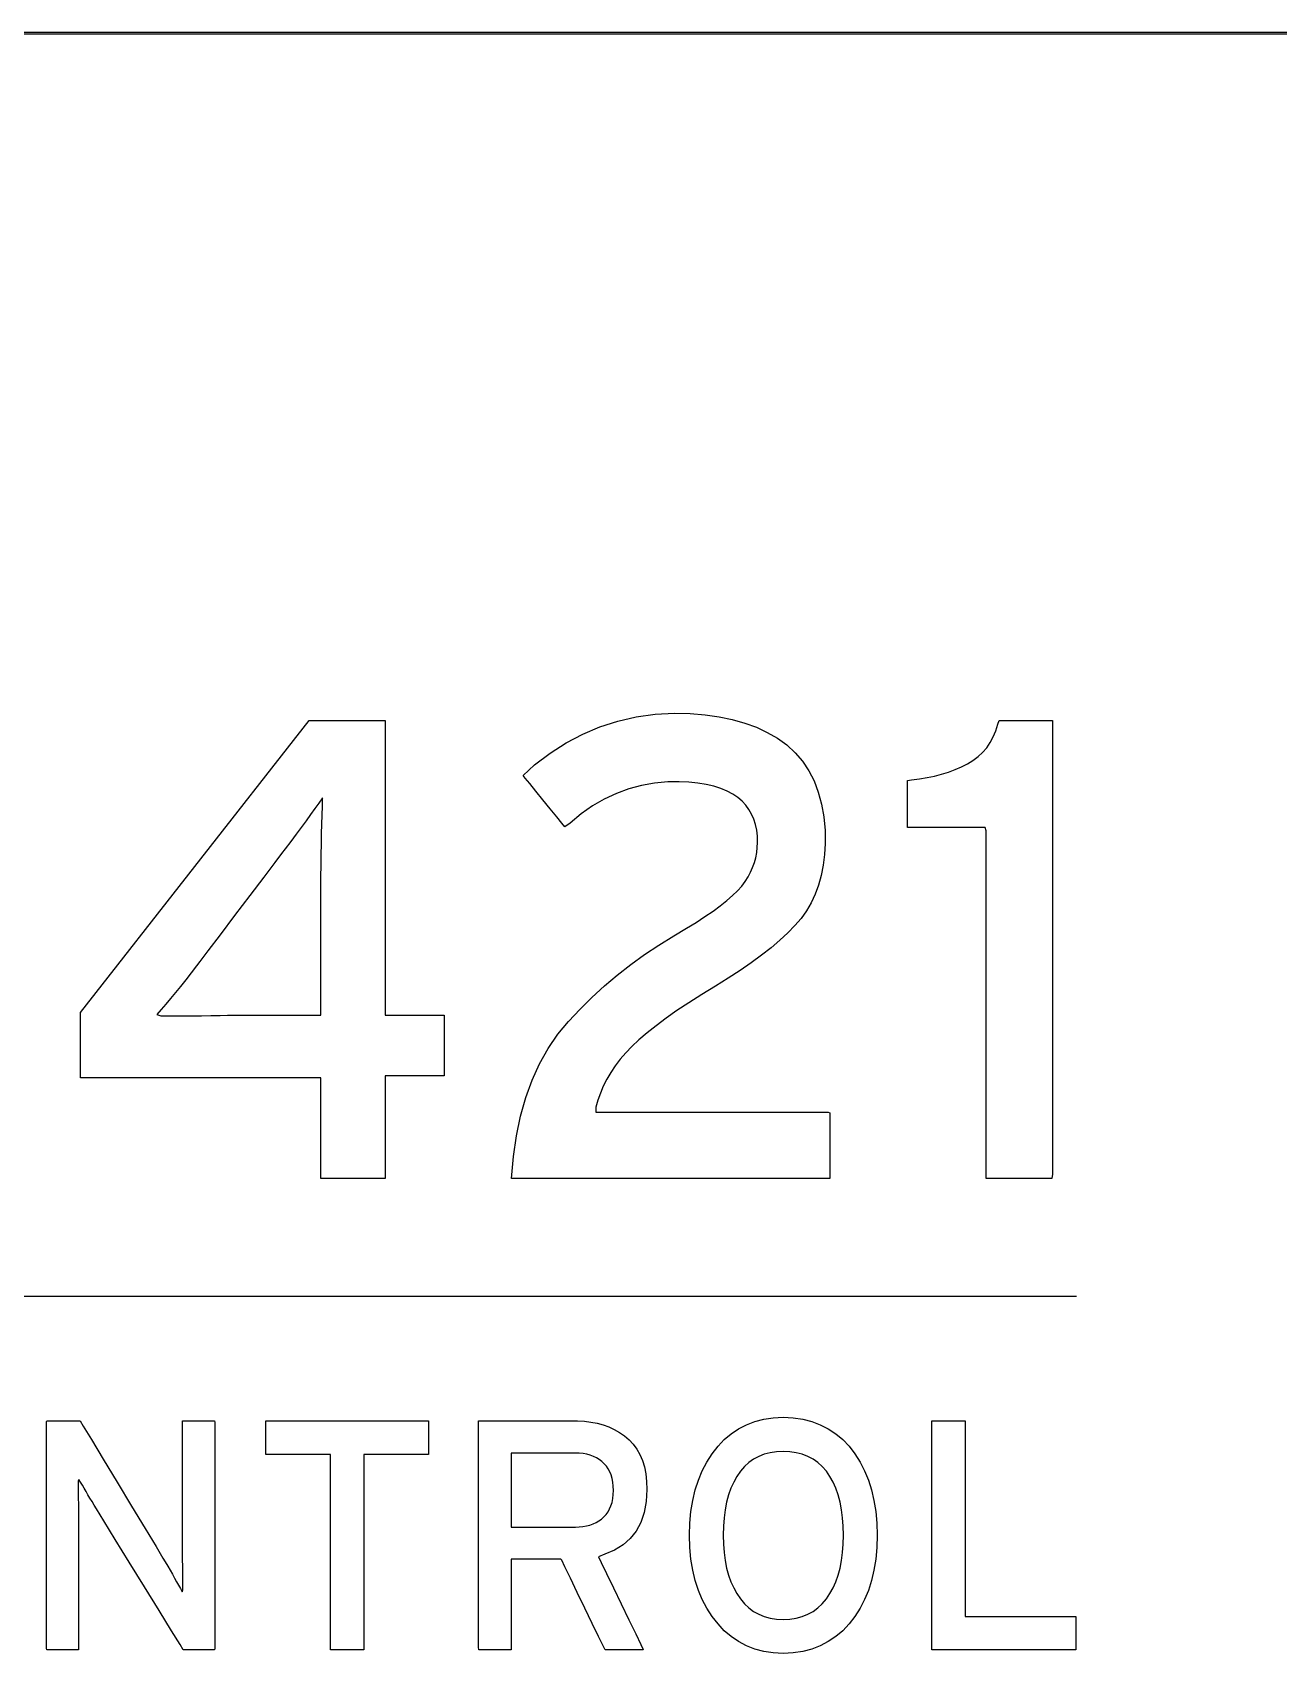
# Model space of a CAD drawing. Extents: x 1 to 47.7, y 0.2 to 35.
# Drawn here: x 10.926 to 11.508, y 13.718 to 14.475 of the extents above; entities that cross this region are included whole.
import ezdxf

# ---------------------------------------------------------------- set-up
doc = ezdxf.new("R2010")
doc.units = 0
doc.header["$MEASUREMENT"] = 0
for name, color, linetype in [('4_1__5U__UP_TO_TWO_IO_BOAR', 7, 'CONTINUOUS'), ('4_2__5U__FRONT_PANEL_W_24_', 7, 'CONTINUOUS'), ('5_1___24__TARGET_LEDS___12', 7, 'CONTINUOUS')]:
    doc.layers.add(name, color=color, linetype=linetype)

msp = doc.modelspace()

# ---------------------------------------------------------------- linework, layer by layer
at = {"layer": '4_1__5U__UP_TO_TWO_IO_BOAR'}
msp.add_lwpolyline([(11.59054, 14.47367), (11.30567, 14.47367), (11.02248, 14.47367), (10.74153, 14.47367), (10.60207, 14.47367), (10.46338, 14.47367), (10.32553, 14.47367), (10.18859, 14.47367), (10.05263, 14.47367), (9.91772, 14.47367), (9.78392, 14.47367), (9.65132, 14.47367), (9.51998, 14.47367), (9.38997, 14.47367), (9.26135, 14.47367), (9.13421, 14.47367), (9.00861, 14.47367), (8.88461, 14.47367), (8.7623, 14.47367), (8.64173, 14.47367), (8.52299, 14.47367), (8.40613, 14.47367), (8.29123, 14.47367), (8.17837, 14.47367)], dxfattribs=at)
at = {"layer": '4_2__5U__FRONT_PANEL_W_24_'}
for points in [[(11.56025, 14.47452), (11.27682, 14.47452), (10.99507, 14.47452), (10.71554, 14.47452), (10.4388, 14.47452), (10.30165, 14.47452), (10.1654, 14.47452), (10.03013, 14.47452), (9.8959, 14.47452), (9.76279, 14.47452), (9.63086, 14.47452), (9.50018, 14.47452), (9.37083, 14.47452), (9.24287, 14.47452), (9.11637, 14.47452), (8.9914, 14.47452), (8.86803, 14.47452), (8.74634, 14.47452), (8.62638, 14.47452), (8.50824, 14.47452), (8.39197, 14.47452), (8.27766, 14.47452), (8.16536, 14.47452)], [(11.09042, 13.98752), (11.09042, 13.93947), (11.06031, 13.93947), (11.06031, 13.98648), (10.94817, 13.98648), (10.94817, 14.01707), (11.0549, 14.15327), (11.09042, 14.15327), (11.09042, 14.0157), (11.11787, 14.0157), (11.11787, 13.98752), (11.09042, 13.98752)], [(11.41313, 13.8845), (8.28886, 13.8845)], [(11.08037, 13.81072), (11.08037, 13.71948), (11.06487, 13.71948), (11.06487, 13.81072), (11.03465, 13.81072), (11.03465, 13.82638), (11.11062, 13.82638), (11.11062, 13.81072), (11.08037, 13.81072)], [(11.34566, 13.71948), (11.34566, 13.82638), (11.36116, 13.82638), (11.36116, 13.73513), (11.41281, 13.73513), (11.41281, 13.71948), (11.34566, 13.71948)]]:
    msp.add_lwpolyline(points, dxfattribs=at)
for points in [[(11.14937, 13.93947), (11.15026, 13.94973), (11.15166, 13.95945), (11.15358, 13.96866), (11.15602, 13.97734), (11.15898, 13.9855), (11.16245, 13.99313), (11.16644, 14.00025), (11.17095, 14.00683), (11.17598, 14.01289), (11.18135, 14.0186), (11.18693, 14.02409), (11.19274, 14.02939), (11.19877, 14.03448), (11.20502, 14.03936), (11.21149, 14.04403), (11.21818, 14.04851), (11.22509, 14.05277), (11.23113, 14.05632), (11.2356, 14.05909), (11.23971, 14.06177), (11.24346, 14.06437), (11.24686, 14.06687), (11.2499, 14.06929), (11.25259, 14.07162), (11.25492, 14.07386), (11.25689, 14.07601), (11.25846, 14.07812), (11.25981, 14.08028), (11.26097, 14.08247), (11.26196, 14.0847), (11.26277, 14.08697), (11.26341, 14.08928), (11.26387, 14.09163), (11.26415, 14.09402), (11.26426, 14.09644), (11.26417, 14.09932), (11.26385, 14.1021), (11.26329, 14.10473), (11.2625, 14.10722), (11.26148, 14.10955), (11.26023, 14.11173), (11.25874, 14.11376), (11.25703, 14.11563), (11.25506, 14.11737), (11.25273, 14.11898), (11.25009, 14.1204), (11.24714, 14.12162), (11.24387, 14.12264), (11.2403, 14.12346), (11.23641, 14.12409), (11.23221, 14.12452), (11.2277, 14.12475), (11.2224, 14.12472), (11.21614, 14.12414), (11.21005, 14.12304), (11.2041, 14.12142), (11.19832, 14.11928), (11.1927, 14.11661), (11.18723, 14.11342), (11.18192, 14.1097), (11.17676, 14.10547), (11.17429, 14.10369), (11.17288, 14.10544), (11.17046, 14.1084), (11.16741, 14.11216), (11.16406, 14.11628), (11.16077, 14.12033), (11.15789, 14.12387), (11.15577, 14.12648), (11.15476, 14.12771), (11.16016, 14.13257), (11.16738, 14.13811), (11.17487, 14.14292), (11.18264, 14.14702), (11.19067, 14.1504), (11.19898, 14.15306), (11.20755, 14.15499), (11.2164, 14.15621), (11.22551, 14.1567), (11.2328, 14.15652), (11.23972, 14.15598), (11.24627, 14.15506), (11.25246, 14.15379), (11.25828, 14.15215), (11.26373, 14.15015), (11.26881, 14.14778), (11.27352, 14.14504), (11.27787, 14.14192), (11.28177, 14.1383), (11.2852, 14.13429), (11.28815, 14.12989), (11.29062, 14.1251), (11.29262, 14.11992), (11.29414, 14.11434), (11.29518, 14.10837), (11.29575, 14.10202), (11.29583, 14.09592), (11.29554, 14.0907), (11.29492, 14.08573), (11.294, 14.08099), (11.29276, 14.0765), (11.2912, 14.07224), (11.28933, 14.06823), (11.28714, 14.06445), (11.28464, 14.06092), (11.28172, 14.05756), (11.27839, 14.05418), (11.27468, 14.05075), (11.27059, 14.04728), (11.26614, 14.04376), (11.2613, 14.04021), (11.25609, 14.03661), (11.25051, 14.03297), (11.24455, 14.02929), (11.23817, 14.02539), (11.23217, 14.02157), (11.22662, 14.01788), (11.22152, 14.01431), (11.21686, 14.01085), (11.21265, 14.00752), (11.20889, 14.00431), (11.20557, 14.00122), (11.2027, 13.99824), (11.20014, 13.99521), (11.19782, 13.99214), (11.19573, 13.98903), (11.19387, 13.98587), (11.19224, 13.98266), (11.19085, 13.9794), (11.18969, 13.9761), (11.18876, 13.97275), (11.18873, 13.97049), (11.19509, 13.97049), (11.2074, 13.97049), (11.22371, 13.97049), (11.24208, 13.97049), (11.26055, 13.97049), (11.27718, 13.97049), (11.29003, 13.97049), (11.29715, 13.97049), (11.29797, 13.97014), (11.29797, 13.96792), (11.29797, 13.96414), (11.29797, 13.95935), (11.29797, 13.9541), (11.29797, 13.94894), (11.29797, 13.94443), (11.29797, 13.94111), (11.29797, 13.93953), (11.29467, 13.93947), (11.28215, 13.93947), (11.26274, 13.93947), (11.23909, 13.93947), (11.21382, 13.93947), (11.18958, 13.93947), (11.169, 13.93947), (11.15472, 13.93947)], [(11.37094, 13.93947), (11.37094, 13.94575), (11.37094, 13.96243), (11.37094, 13.98633), (11.37094, 14.01423), (11.37094, 14.04293), (11.37094, 14.06923), (11.37094, 14.08992), (11.37094, 14.10181), (11.37057, 14.10344), (11.36791, 14.10344), (11.36327, 14.10344), (11.35738, 14.10344), (11.35095, 14.10344), (11.3447, 14.10344), (11.33935, 14.10344), (11.33561, 14.10344), (11.33421, 14.10344), (11.33421, 14.10429), (11.33421, 14.10653), (11.33421, 14.10975), (11.33421, 14.11351), (11.33421, 14.11737), (11.33421, 14.12092), (11.33421, 14.1237), (11.33421, 14.1253), (11.33611, 14.12568), (11.33983, 14.12611), (11.34341, 14.12667), (11.34687, 14.12739), (11.3502, 14.12825), (11.35341, 14.12925), (11.35648, 14.1304), (11.35943, 14.13169), (11.36225, 14.13313), (11.36485, 14.13468), (11.36722, 14.13645), (11.36935, 14.13843), (11.37125, 14.14064), (11.3729, 14.14306), (11.37433, 14.14571), (11.37551, 14.14857), (11.37646, 14.15165), (11.3771, 14.15327), (11.37892, 14.15327), (11.38209, 14.15327), (11.38611, 14.15327), (11.3905, 14.15327), (11.39477, 14.15327), (11.39843, 14.15327), (11.40098, 14.15327), (11.40194, 14.15327), (11.40194, 14.14509), (11.40194, 14.12333), (11.40194, 14.09217), (11.40194, 14.05579), (11.40194, 14.01837), (11.40194, 13.98408), (11.40194, 13.9571), (11.40194, 13.94161), (11.40163, 13.93947), (11.39939, 13.93947), (11.39547, 13.93947), (11.3905, 13.93947), (11.38507, 13.93947), (11.3798, 13.93947), (11.37528, 13.93947), (11.37212, 13.93947)], [(11.06118, 14.11729), (11.05943, 14.11481), (11.05756, 14.11218), (11.05557, 14.10941), (11.05344, 14.1065), (11.0512, 14.10345), (11.04882, 14.10025), (11.04632, 14.09691), (11.0437, 14.09343), (11.04201, 14.0912), (11.03889, 14.08709), (11.03367, 14.08019), (11.02713, 14.07157), (11.02007, 14.06226), (11.0133, 14.05334), (11.00762, 14.04584), (11.00382, 14.04083), (11.00229, 14.03882), (10.99973, 14.03547), (10.99724, 14.03226), (10.99481, 14.0292), (10.99246, 14.02629), (10.99018, 14.02351), (10.98796, 14.02088), (10.98582, 14.01839), (10.98374, 14.01604), (10.9856, 14.0154), (10.98913, 14.01541), (10.9928, 14.01543), (10.99662, 14.01546), (11.00058, 14.01549), (11.00468, 14.01554), (11.00893, 14.01559), (11.01331, 14.01565), (11.01668, 14.0157), (11.01928, 14.0157), (11.02445, 14.0157), (11.0313, 14.0157), (11.03898, 14.0157), (11.04659, 14.0157), (11.05326, 14.0157), (11.05811, 14.0157), (11.06027, 14.0157), (11.06031, 14.01751), (11.06031, 14.02346), (11.06031, 14.03236), (11.06031, 14.04296), (11.06031, 14.05401), (11.06031, 14.06426), (11.06031, 14.07244), (11.06031, 14.07732), (11.06034, 14.08045), (11.06041, 14.0857), (11.0605, 14.09077), (11.06059, 14.09565), (11.06069, 14.10035), (11.0608, 14.10486), (11.06092, 14.10919), (11.06104, 14.11333)], [(10.99607, 13.71948), (10.99457, 13.72192), (10.99055, 13.72845), (10.98477, 13.73784), (10.97797, 13.74889), (10.9709, 13.76037), (10.96432, 13.77106), (10.95896, 13.77976), (10.95559, 13.78525), (10.95451, 13.78701), (10.95351, 13.78869), (10.95253, 13.79032), (10.9516, 13.7919), (10.95069, 13.79343), (10.94981, 13.79492), (10.94897, 13.79636), (10.94816, 13.79775), (10.94739, 13.79909), (10.94706, 13.79822), (10.94707, 13.79565), (10.94707, 13.793), (10.94709, 13.79027), (10.9471, 13.78745), (10.94712, 13.78455), (10.94715, 13.78157), (10.94717, 13.7785), (10.94721, 13.77535), (10.94721, 13.77339), (10.94721, 13.76842), (10.94721, 13.76093), (10.94721, 13.75193), (10.94721, 13.74244), (10.94721, 13.73344), (10.94721, 13.72595), (10.94721, 13.72098), (10.9472, 13.71948), (10.9465, 13.71948), (10.94493, 13.71948), (10.94275, 13.71948), (10.94024, 13.71948), (10.93767, 13.71948), (10.93532, 13.71948), (10.93345, 13.71948), (10.93234, 13.71948), (10.93216, 13.72023), (10.93216, 13.72715), (10.93216, 13.73976), (10.93216, 13.7561), (10.93216, 13.77424), (10.93216, 13.79224), (10.93216, 13.80817), (10.93216, 13.82008), (10.93216, 13.82604), (10.93246, 13.82638), (10.93375, 13.82638), (10.9358, 13.82638), (10.93833, 13.82638), (10.94104, 13.82638), (10.94364, 13.82638), (10.94586, 13.82638), (10.9474, 13.82638), (10.94798, 13.82638), (10.94941, 13.82399), (10.95325, 13.81764), (10.95876, 13.8085), (10.96524, 13.79775), (10.97198, 13.78658), (10.97826, 13.77618), (10.98337, 13.76771), (10.98659, 13.76237), (10.98768, 13.76055), (10.98883, 13.75856), (10.98994, 13.75665), (10.991, 13.7548), (10.99202, 13.75302), (10.99298, 13.75131), (10.9939, 13.74967), (10.99478, 13.7481), (10.9956, 13.74659), (10.99592, 13.74745), (10.99589, 13.7501), (10.99586, 13.75283), (10.99584, 13.75563), (10.99582, 13.7585), (10.99581, 13.76145), (10.9958, 13.76447), (10.99579, 13.76757), (10.99579, 13.77075), (10.99579, 13.7727), (10.99579, 13.77766), (10.99579, 13.78511), (10.99579, 13.79406), (10.99579, 13.80352), (10.99579, 13.81247), (10.99579, 13.81993), (10.99579, 13.82488), (10.9958, 13.82638), (10.9965, 13.82638), (10.99807, 13.82638), (11.00025, 13.82638), (11.00276, 13.82638), (11.00533, 13.82638), (11.00768, 13.82638), (11.00955, 13.82638), (11.01066, 13.82638), (11.01084, 13.82563), (11.01084, 13.8187), (11.01084, 13.8061), (11.01084, 13.78975), (11.01084, 13.77161), (11.01084, 13.75361), (11.01084, 13.73768), (11.01084, 13.72577), (11.01084, 13.71981), (11.01056, 13.71948), (11.00935, 13.71948), (11.00744, 13.71948), (11.00508, 13.71948), (11.00255, 13.71948), (11.00012, 13.71948), (10.99805, 13.71948), (10.99661, 13.71948)], [(11.21263, 13.79441), (11.21224, 13.78874), (11.21125, 13.78361), (11.20968, 13.77901), (11.20753, 13.77495), (11.20478, 13.77144), (11.20144, 13.76845), (11.19752, 13.76601), (11.193, 13.7641), (11.18994, 13.76294), (11.19124, 13.76025), (11.19371, 13.75514), (11.19695, 13.74845), (11.20057, 13.74098), (11.20416, 13.73354), (11.20735, 13.72696), (11.20973, 13.72204), (11.21091, 13.7196), (11.21061, 13.71948), (11.20911, 13.71948), (11.20674, 13.71948), (11.20384, 13.71948), (11.20075, 13.71948), (11.19779, 13.71948), (11.1953, 13.71948), (11.19361, 13.71948), (11.19305, 13.71949), (11.19216, 13.72133), (11.19004, 13.72571), (11.18706, 13.73185), (11.18362, 13.73896), (11.18008, 13.74624), (11.17685, 13.75292), (11.17429, 13.7582), (11.17279, 13.76129), (11.17237, 13.76178), (11.17079, 13.76178), (11.16796, 13.76178), (11.16432, 13.76178), (11.1603, 13.76178), (11.15634, 13.76178), (11.15288, 13.76178), (11.15034, 13.76178), (11.14918, 13.76178), (11.14915, 13.76071), (11.14915, 13.75694), (11.14915, 13.75121), (11.14915, 13.74429), (11.14915, 13.73697), (11.14915, 13.73005), (11.14915, 13.72431), (11.14915, 13.72054), (11.14913, 13.71948), (11.14837, 13.71948), (11.14673, 13.71948), (11.14448, 13.71948), (11.14191, 13.71948), (11.1393, 13.71948), (11.13693, 13.71948), (11.13509, 13.71948), (11.13407, 13.71948), (11.13395, 13.7207), (11.13395, 13.72852), (11.13395, 13.74186), (11.13395, 13.75873), (11.13395, 13.77714), (11.13395, 13.7951), (11.13395, 13.81061), (11.13395, 13.82169), (11.13395, 13.82634), (11.13535, 13.82638), (11.13962, 13.82638), (11.14593, 13.82638), (11.15343, 13.82638), (11.16128, 13.82638), (11.16863, 13.82638), (11.17463, 13.82638), (11.17844, 13.82638), (11.18024, 13.82637), (11.1834, 13.82621), (11.18644, 13.82585), (11.18936, 13.82528), (11.19215, 13.82451), (11.19482, 13.82353), (11.19736, 13.82236), (11.19979, 13.82097), (11.20208, 13.81939), (11.20425, 13.81757), (11.20619, 13.8155), (11.20787, 13.81319), (11.2093, 13.81065), (11.21047, 13.80788), (11.21139, 13.80486), (11.21206, 13.80162), (11.21247, 13.79813)], [(11.32013, 13.77296), (11.31994, 13.76727), (11.31943, 13.76186), (11.31861, 13.75671), (11.31746, 13.75185), (11.31601, 13.74726), (11.31424, 13.74294), (11.31215, 13.7389), (11.30974, 13.73513), (11.30701, 13.73161), (11.304, 13.72844), (11.30075, 13.72568), (11.29725, 13.72334), (11.29352, 13.7214), (11.28955, 13.71987), (11.28534, 13.71876), (11.28089, 13.71805), (11.2762, 13.71776), (11.27154, 13.71805), (11.26713, 13.71876), (11.26297, 13.71987), (11.25905, 13.7214), (11.25537, 13.72334), (11.25193, 13.72568), (11.24874, 13.72844), (11.24579, 13.73161), (11.24306, 13.73513), (11.24059, 13.7389), (11.23845, 13.74294), (11.23664, 13.74726), (11.23514, 13.75185), (11.23398, 13.75671), (11.23313, 13.76186), (11.23261, 13.76727), (11.23242, 13.77296), (11.23261, 13.77866), (11.23313, 13.78408), (11.23398, 13.78924), (11.23514, 13.79413), (11.23664, 13.79875), (11.23845, 13.8031), (11.24059, 13.80718), (11.24306, 13.81099), (11.24579, 13.81451), (11.24874, 13.81763), (11.25193, 13.82035), (11.25537, 13.82266), (11.25905, 13.82456), (11.26297, 13.82605), (11.26713, 13.82714), (11.27154, 13.82782), (11.2762, 13.82809), (11.28089, 13.82782), (11.28534, 13.82714), (11.28955, 13.82605), (11.29352, 13.82456), (11.29725, 13.82266), (11.30075, 13.82035), (11.304, 13.81763), (11.30701, 13.81451), (11.30974, 13.81099), (11.31215, 13.80718), (11.31424, 13.8031), (11.31601, 13.79875), (11.31746, 13.79413), (11.31861, 13.78924), (11.31943, 13.78408), (11.31994, 13.77866)], [(11.19698, 13.79396), (11.19688, 13.79594), (11.19666, 13.7978), (11.19631, 13.79953), (11.19583, 13.80115), (11.19523, 13.80264), (11.1945, 13.80401), (11.19365, 13.80525), (11.19267, 13.80638), (11.19156, 13.80741), (11.19034, 13.80834), (11.18902, 13.80914), (11.18761, 13.80982), (11.1861, 13.81037), (11.18449, 13.8108), (11.18278, 13.81109), (11.18097, 13.81127), (11.17932, 13.81131), (11.17783, 13.81131), (11.17449, 13.81131), (11.16988, 13.81131), (11.16463, 13.81131), (11.15934, 13.81131), (11.15461, 13.81131), (11.15104, 13.81131), (11.14925, 13.81131), (11.14915, 13.81061), (11.14915, 13.80761), (11.14915, 13.80289), (11.14915, 13.79713), (11.14915, 13.79102), (11.14915, 13.78526), (11.14915, 13.78053), (11.14915, 13.77754), (11.14925, 13.77684), (11.15104, 13.77684), (11.15461, 13.77684), (11.15934, 13.77684), (11.16463, 13.77684), (11.16988, 13.77684), (11.17449, 13.77684), (11.17783, 13.77684), (11.17932, 13.77684), (11.18095, 13.77688), (11.18272, 13.77704), (11.18441, 13.77732), (11.186, 13.77773), (11.18749, 13.77825), (11.18889, 13.77889), (11.1902, 13.77966), (11.19142, 13.78054), (11.19254, 13.78154), (11.19355, 13.78265), (11.19443, 13.78388), (11.19518, 13.78525), (11.1958, 13.78674), (11.19629, 13.78835), (11.19665, 13.7901), (11.19688, 13.79197)], [(11.30433, 13.77296), (11.30423, 13.77716), (11.30394, 13.78115), (11.30345, 13.78491), (11.30276, 13.78846), (11.30188, 13.79179), (11.3008, 13.79491), (11.29952, 13.79781), (11.29805, 13.80049), (11.29638, 13.80291), (11.2945, 13.80504), (11.29245, 13.8069), (11.2902, 13.80847), (11.28778, 13.80976), (11.28516, 13.81077), (11.28236, 13.8115), (11.27937, 13.81196), (11.2762, 13.81213), (11.27309, 13.81196), (11.27016, 13.8115), (11.26741, 13.81077), (11.26483, 13.80976), (11.26243, 13.80847), (11.26021, 13.8069), (11.25817, 13.80504), (11.25631, 13.80291), (11.25462, 13.80049), (11.25312, 13.79781), (11.25182, 13.79491), (11.25072, 13.79179), (11.24982, 13.78846), (11.24912, 13.78491), (11.24862, 13.78115), (11.24832, 13.77716), (11.24822, 13.77296), (11.24832, 13.76881), (11.24862, 13.76488), (11.24912, 13.76115), (11.24982, 13.75764), (11.25072, 13.75435), (11.25182, 13.75126), (11.25312, 13.74839), (11.25462, 13.74573), (11.25631, 13.74325), (11.25817, 13.74102), (11.26021, 13.73908), (11.26243, 13.73744), (11.26483, 13.7361), (11.26741, 13.73506), (11.27016, 13.73431), (11.27309, 13.73387), (11.2762, 13.73372), (11.27937, 13.73387), (11.28236, 13.73431), (11.28516, 13.73506), (11.28778, 13.7361), (11.2902, 13.73744), (11.29245, 13.73908), (11.2945, 13.74102), (11.29638, 13.74325), (11.29805, 13.74573), (11.29952, 13.74839), (11.3008, 13.75126), (11.30188, 13.75435), (11.30276, 13.75764), (11.30345, 13.76115), (11.30394, 13.76488), (11.30423, 13.76881)]]:
    msp.add_lwpolyline(points, close=True, dxfattribs=at)
at = {"layer": '5_1___24__TARGET_LEDS___12'}
for points in [[(11.62676, 14.47452), (11.4688, 14.47452), (11.31155, 14.47452), (11.15509, 14.47452), (10.99949, 14.47452), (10.84483, 14.47452), (10.6912, 14.47452), (10.53866, 14.47452), (10.3873, 14.47452), (10.2372, 14.47452), (10.08843, 14.47452), (9.94107, 14.47452), (9.79521, 14.47452)], [(11.09042, 13.98752), (11.09042, 13.93947), (11.06031, 13.93947), (11.06031, 13.98648), (10.94817, 13.98648), (10.94817, 14.01707), (11.0549, 14.15327), (11.09042, 14.15327), (11.09042, 14.0157), (11.11787, 14.0157), (11.11787, 13.98752), (11.09042, 13.98752)], [(11.41313, 13.8845), (8.28886, 13.8845)], [(11.08037, 13.81072), (11.08037, 13.71948), (11.06487, 13.71948), (11.06487, 13.81072), (11.03465, 13.81072), (11.03465, 13.82638), (11.11062, 13.82638), (11.11062, 13.81072), (11.08037, 13.81072)], [(11.34566, 13.71948), (11.34566, 13.82638), (11.36116, 13.82638), (11.36116, 13.73513), (11.41281, 13.73513), (11.41281, 13.71948), (11.34566, 13.71948)]]:
    msp.add_lwpolyline(points, dxfattribs=at)
for points in [[(11.14937, 13.93947), (11.15026, 13.94973), (11.15166, 13.95945), (11.15358, 13.96866), (11.15602, 13.97734), (11.15898, 13.9855), (11.16245, 13.99313), (11.16644, 14.00025), (11.17095, 14.00683), (11.17598, 14.01289), (11.18135, 14.0186), (11.18693, 14.02409), (11.19274, 14.02939), (11.19877, 14.03448), (11.20502, 14.03936), (11.21149, 14.04403), (11.21818, 14.04851), (11.22509, 14.05277), (11.23113, 14.05632), (11.2356, 14.05909), (11.23971, 14.06177), (11.24346, 14.06437), (11.24686, 14.06687), (11.2499, 14.06929), (11.25259, 14.07162), (11.25492, 14.07386), (11.25689, 14.07601), (11.25846, 14.07812), (11.25981, 14.08028), (11.26097, 14.08247), (11.26196, 14.0847), (11.26277, 14.08697), (11.26341, 14.08928), (11.26387, 14.09163), (11.26415, 14.09402), (11.26426, 14.09644), (11.26417, 14.09932), (11.26385, 14.1021), (11.26329, 14.10473), (11.2625, 14.10722), (11.26148, 14.10955), (11.26023, 14.11173), (11.25874, 14.11376), (11.25703, 14.11563), (11.25506, 14.11737), (11.25273, 14.11898), (11.25009, 14.1204), (11.24714, 14.12162), (11.24387, 14.12264), (11.2403, 14.12346), (11.23641, 14.12409), (11.23221, 14.12452), (11.2277, 14.12475), (11.2224, 14.12472), (11.21614, 14.12414), (11.21005, 14.12304), (11.2041, 14.12142), (11.19832, 14.11928), (11.1927, 14.11661), (11.18723, 14.11342), (11.18192, 14.1097), (11.17676, 14.10547), (11.17429, 14.10369), (11.17288, 14.10544), (11.17046, 14.1084), (11.16741, 14.11216), (11.16406, 14.11628), (11.16077, 14.12033), (11.15789, 14.12387), (11.15577, 14.12648), (11.15476, 14.12771), (11.16016, 14.13257), (11.16738, 14.13811), (11.17487, 14.14292), (11.18264, 14.14702), (11.19067, 14.1504), (11.19898, 14.15306), (11.20755, 14.15499), (11.2164, 14.15621), (11.22551, 14.1567), (11.2328, 14.15652), (11.23972, 14.15598), (11.24627, 14.15506), (11.25246, 14.15379), (11.25828, 14.15215), (11.26373, 14.15015), (11.26881, 14.14778), (11.27352, 14.14504), (11.27787, 14.14192), (11.28177, 14.1383), (11.2852, 14.13429), (11.28815, 14.12989), (11.29062, 14.1251), (11.29262, 14.11992), (11.29414, 14.11434), (11.29518, 14.10837), (11.29575, 14.10202), (11.29583, 14.09592), (11.29554, 14.0907), (11.29492, 14.08573), (11.294, 14.08099), (11.29276, 14.0765), (11.2912, 14.07224), (11.28933, 14.06823), (11.28714, 14.06445), (11.28464, 14.06092), (11.28172, 14.05756), (11.27839, 14.05418), (11.27468, 14.05075), (11.27059, 14.04728), (11.26614, 14.04376), (11.2613, 14.04021), (11.25609, 14.03661), (11.25051, 14.03297), (11.24455, 14.02929), (11.23817, 14.02539), (11.23217, 14.02157), (11.22662, 14.01788), (11.22152, 14.01431), (11.21686, 14.01085), (11.21265, 14.00752), (11.20889, 14.00431), (11.20557, 14.00122), (11.2027, 13.99824), (11.20014, 13.99521), (11.19782, 13.99214), (11.19573, 13.98903), (11.19387, 13.98587), (11.19224, 13.98266), (11.19085, 13.9794), (11.18969, 13.9761), (11.18876, 13.97275), (11.18873, 13.97049), (11.19509, 13.97049), (11.2074, 13.97049), (11.22371, 13.97049), (11.24208, 13.97049), (11.26055, 13.97049), (11.27718, 13.97049), (11.29003, 13.97049), (11.29715, 13.97049), (11.29797, 13.97014), (11.29797, 13.96792), (11.29797, 13.96414), (11.29797, 13.95935), (11.29797, 13.9541), (11.29797, 13.94894), (11.29797, 13.94443), (11.29797, 13.94111), (11.29797, 13.93953), (11.29467, 13.93947), (11.28215, 13.93947), (11.26274, 13.93947), (11.23909, 13.93947), (11.21382, 13.93947), (11.18958, 13.93947), (11.169, 13.93947), (11.15472, 13.93947)], [(11.37094, 13.93947), (11.37094, 13.94575), (11.37094, 13.96243), (11.37094, 13.98633), (11.37094, 14.01423), (11.37094, 14.04293), (11.37094, 14.06923), (11.37094, 14.08992), (11.37094, 14.10181), (11.37057, 14.10344), (11.36791, 14.10344), (11.36327, 14.10344), (11.35738, 14.10344), (11.35095, 14.10344), (11.3447, 14.10344), (11.33935, 14.10344), (11.33561, 14.10344), (11.33421, 14.10344), (11.33421, 14.10429), (11.33421, 14.10653), (11.33421, 14.10975), (11.33421, 14.11351), (11.33421, 14.11737), (11.33421, 14.12092), (11.33421, 14.1237), (11.33421, 14.1253), (11.33611, 14.12568), (11.33983, 14.12611), (11.34341, 14.12667), (11.34687, 14.12739), (11.3502, 14.12825), (11.35341, 14.12925), (11.35648, 14.1304), (11.35943, 14.13169), (11.36225, 14.13313), (11.36485, 14.13468), (11.36722, 14.13645), (11.36935, 14.13843), (11.37125, 14.14064), (11.3729, 14.14306), (11.37433, 14.14571), (11.37551, 14.14857), (11.37646, 14.15165), (11.3771, 14.15327), (11.37892, 14.15327), (11.38209, 14.15327), (11.38611, 14.15327), (11.3905, 14.15327), (11.39477, 14.15327), (11.39843, 14.15327), (11.40098, 14.15327), (11.40194, 14.15327), (11.40194, 14.14509), (11.40194, 14.12333), (11.40194, 14.09217), (11.40194, 14.05579), (11.40194, 14.01837), (11.40194, 13.98408), (11.40194, 13.9571), (11.40194, 13.94161), (11.40163, 13.93947), (11.39939, 13.93947), (11.39547, 13.93947), (11.3905, 13.93947), (11.38507, 13.93947), (11.3798, 13.93947), (11.37528, 13.93947), (11.37212, 13.93947)], [(11.06118, 14.11729), (11.05943, 14.11481), (11.05756, 14.11218), (11.05557, 14.10941), (11.05344, 14.1065), (11.0512, 14.10345), (11.04882, 14.10025), (11.04632, 14.09691), (11.0437, 14.09343), (11.04201, 14.0912), (11.03889, 14.08709), (11.03367, 14.08019), (11.02713, 14.07157), (11.02007, 14.06226), (11.0133, 14.05334), (11.00762, 14.04584), (11.00382, 14.04083), (11.00229, 14.03882), (10.99973, 14.03547), (10.99724, 14.03226), (10.99481, 14.0292), (10.99246, 14.02629), (10.99018, 14.02351), (10.98796, 14.02088), (10.98582, 14.01839), (10.98374, 14.01604), (10.9856, 14.0154), (10.98913, 14.01541), (10.9928, 14.01543), (10.99662, 14.01546), (11.00058, 14.01549), (11.00468, 14.01554), (11.00893, 14.01559), (11.01331, 14.01565), (11.01668, 14.0157), (11.01928, 14.0157), (11.02445, 14.0157), (11.0313, 14.0157), (11.03898, 14.0157), (11.04659, 14.0157), (11.05326, 14.0157), (11.05811, 14.0157), (11.06027, 14.0157), (11.06031, 14.01751), (11.06031, 14.02346), (11.06031, 14.03236), (11.06031, 14.04296), (11.06031, 14.05401), (11.06031, 14.06426), (11.06031, 14.07244), (11.06031, 14.07732), (11.06034, 14.08045), (11.06041, 14.0857), (11.0605, 14.09077), (11.06059, 14.09565), (11.06069, 14.10035), (11.0608, 14.10486), (11.06092, 14.10919), (11.06104, 14.11333)], [(10.99607, 13.71948), (10.99457, 13.72192), (10.99055, 13.72845), (10.98477, 13.73784), (10.97797, 13.74889), (10.9709, 13.76037), (10.96432, 13.77106), (10.95896, 13.77976), (10.95559, 13.78525), (10.95451, 13.78701), (10.95351, 13.78869), (10.95253, 13.79032), (10.9516, 13.7919), (10.95069, 13.79343), (10.94981, 13.79492), (10.94897, 13.79636), (10.94816, 13.79775), (10.94739, 13.79909), (10.94706, 13.79822), (10.94707, 13.79565), (10.94707, 13.793), (10.94709, 13.79027), (10.9471, 13.78745), (10.94712, 13.78455), (10.94715, 13.78157), (10.94717, 13.7785), (10.94721, 13.77535), (10.94721, 13.77339), (10.94721, 13.76842), (10.94721, 13.76093), (10.94721, 13.75193), (10.94721, 13.74244), (10.94721, 13.73344), (10.94721, 13.72595), (10.94721, 13.72098), (10.9472, 13.71948), (10.9465, 13.71948), (10.94493, 13.71948), (10.94275, 13.71948), (10.94024, 13.71948), (10.93767, 13.71948), (10.93532, 13.71948), (10.93345, 13.71948), (10.93234, 13.71948), (10.93216, 13.72023), (10.93216, 13.72715), (10.93216, 13.73976), (10.93216, 13.7561), (10.93216, 13.77424), (10.93216, 13.79224), (10.93216, 13.80817), (10.93216, 13.82008), (10.93216, 13.82604), (10.93246, 13.82638), (10.93375, 13.82638), (10.9358, 13.82638), (10.93833, 13.82638), (10.94104, 13.82638), (10.94364, 13.82638), (10.94586, 13.82638), (10.9474, 13.82638), (10.94798, 13.82638), (10.94941, 13.82399), (10.95325, 13.81764), (10.95876, 13.8085), (10.96524, 13.79775), (10.97198, 13.78658), (10.97826, 13.77618), (10.98337, 13.76771), (10.98659, 13.76237), (10.98768, 13.76055), (10.98883, 13.75856), (10.98994, 13.75665), (10.991, 13.7548), (10.99202, 13.75302), (10.99298, 13.75131), (10.9939, 13.74967), (10.99478, 13.7481), (10.9956, 13.74659), (10.99592, 13.74745), (10.99589, 13.7501), (10.99586, 13.75283), (10.99584, 13.75563), (10.99582, 13.7585), (10.99581, 13.76145), (10.9958, 13.76447), (10.99579, 13.76757), (10.99579, 13.77075), (10.99579, 13.7727), (10.99579, 13.77766), (10.99579, 13.78511), (10.99579, 13.79406), (10.99579, 13.80352), (10.99579, 13.81247), (10.99579, 13.81993), (10.99579, 13.82488), (10.9958, 13.82638), (10.9965, 13.82638), (10.99807, 13.82638), (11.00025, 13.82638), (11.00276, 13.82638), (11.00533, 13.82638), (11.00768, 13.82638), (11.00955, 13.82638), (11.01066, 13.82638), (11.01084, 13.82563), (11.01084, 13.8187), (11.01084, 13.8061), (11.01084, 13.78975), (11.01084, 13.77161), (11.01084, 13.75361), (11.01084, 13.73768), (11.01084, 13.72577), (11.01084, 13.71981), (11.01056, 13.71948), (11.00935, 13.71948), (11.00744, 13.71948), (11.00508, 13.71948), (11.00255, 13.71948), (11.00012, 13.71948), (10.99805, 13.71948), (10.99661, 13.71948)], [(11.21263, 13.79441), (11.21224, 13.78874), (11.21125, 13.78361), (11.20968, 13.77901), (11.20753, 13.77495), (11.20478, 13.77144), (11.20144, 13.76845), (11.19752, 13.76601), (11.193, 13.7641), (11.18994, 13.76294), (11.19124, 13.76025), (11.19371, 13.75514), (11.19695, 13.74845), (11.20057, 13.74098), (11.20416, 13.73354), (11.20735, 13.72696), (11.20973, 13.72204), (11.21091, 13.7196), (11.21061, 13.71948), (11.20911, 13.71948), (11.20674, 13.71948), (11.20384, 13.71948), (11.20075, 13.71948), (11.19779, 13.71948), (11.1953, 13.71948), (11.19361, 13.71948), (11.19305, 13.71949), (11.19216, 13.72133), (11.19004, 13.72571), (11.18706, 13.73185), (11.18362, 13.73896), (11.18008, 13.74624), (11.17685, 13.75292), (11.17429, 13.7582), (11.17279, 13.76129), (11.17237, 13.76178), (11.17079, 13.76178), (11.16796, 13.76178), (11.16432, 13.76178), (11.1603, 13.76178), (11.15634, 13.76178), (11.15288, 13.76178), (11.15034, 13.76178), (11.14918, 13.76178), (11.14915, 13.76071), (11.14915, 13.75694), (11.14915, 13.75121), (11.14915, 13.74429), (11.14915, 13.73697), (11.14915, 13.73005), (11.14915, 13.72431), (11.14915, 13.72054), (11.14913, 13.71948), (11.14837, 13.71948), (11.14673, 13.71948), (11.14448, 13.71948), (11.14191, 13.71948), (11.1393, 13.71948), (11.13693, 13.71948), (11.13509, 13.71948), (11.13407, 13.71948), (11.13395, 13.7207), (11.13395, 13.72852), (11.13395, 13.74186), (11.13395, 13.75873), (11.13395, 13.77714), (11.13395, 13.7951), (11.13395, 13.81061), (11.13395, 13.82169), (11.13395, 13.82634), (11.13535, 13.82638), (11.13962, 13.82638), (11.14593, 13.82638), (11.15343, 13.82638), (11.16128, 13.82638), (11.16863, 13.82638), (11.17463, 13.82638), (11.17844, 13.82638), (11.18024, 13.82637), (11.1834, 13.82621), (11.18644, 13.82585), (11.18936, 13.82528), (11.19215, 13.82451), (11.19482, 13.82353), (11.19736, 13.82236), (11.19979, 13.82097), (11.20208, 13.81939), (11.20425, 13.81757), (11.20619, 13.8155), (11.20787, 13.81319), (11.2093, 13.81065), (11.21047, 13.80788), (11.21139, 13.80486), (11.21206, 13.80162), (11.21247, 13.79813)], [(11.32013, 13.77296), (11.31994, 13.76727), (11.31943, 13.76186), (11.31861, 13.75671), (11.31746, 13.75185), (11.31601, 13.74726), (11.31424, 13.74294), (11.31215, 13.7389), (11.30974, 13.73513), (11.30701, 13.73161), (11.304, 13.72844), (11.30075, 13.72568), (11.29725, 13.72334), (11.29352, 13.7214), (11.28955, 13.71987), (11.28534, 13.71876), (11.28089, 13.71805), (11.2762, 13.71776), (11.27154, 13.71805), (11.26713, 13.71876), (11.26297, 13.71987), (11.25905, 13.7214), (11.25537, 13.72334), (11.25193, 13.72568), (11.24874, 13.72844), (11.24579, 13.73161), (11.24306, 13.73513), (11.24059, 13.7389), (11.23845, 13.74294), (11.23664, 13.74726), (11.23514, 13.75185), (11.23398, 13.75671), (11.23313, 13.76186), (11.23261, 13.76727), (11.23242, 13.77296), (11.23261, 13.77866), (11.23313, 13.78408), (11.23398, 13.78924), (11.23514, 13.79413), (11.23664, 13.79875), (11.23845, 13.8031), (11.24059, 13.80718), (11.24306, 13.81099), (11.24579, 13.81451), (11.24874, 13.81763), (11.25193, 13.82035), (11.25537, 13.82266), (11.25905, 13.82456), (11.26297, 13.82605), (11.26713, 13.82714), (11.27154, 13.82782), (11.2762, 13.82809), (11.28089, 13.82782), (11.28534, 13.82714), (11.28955, 13.82605), (11.29352, 13.82456), (11.29725, 13.82266), (11.30075, 13.82035), (11.304, 13.81763), (11.30701, 13.81451), (11.30974, 13.81099), (11.31215, 13.80718), (11.31424, 13.8031), (11.31601, 13.79875), (11.31746, 13.79413), (11.31861, 13.78924), (11.31943, 13.78408), (11.31994, 13.77866)], [(11.19698, 13.79396), (11.19688, 13.79594), (11.19666, 13.7978), (11.19631, 13.79953), (11.19583, 13.80115), (11.19523, 13.80264), (11.1945, 13.80401), (11.19365, 13.80525), (11.19267, 13.80638), (11.19156, 13.80741), (11.19034, 13.80834), (11.18902, 13.80914), (11.18761, 13.80982), (11.1861, 13.81037), (11.18449, 13.8108), (11.18278, 13.81109), (11.18097, 13.81127), (11.17932, 13.81131), (11.17783, 13.81131), (11.17449, 13.81131), (11.16988, 13.81131), (11.16463, 13.81131), (11.15934, 13.81131), (11.15461, 13.81131), (11.15104, 13.81131), (11.14925, 13.81131), (11.14915, 13.81061), (11.14915, 13.80761), (11.14915, 13.80289), (11.14915, 13.79713), (11.14915, 13.79102), (11.14915, 13.78526), (11.14915, 13.78053), (11.14915, 13.77754), (11.14925, 13.77684), (11.15104, 13.77684), (11.15461, 13.77684), (11.15934, 13.77684), (11.16463, 13.77684), (11.16988, 13.77684), (11.17449, 13.77684), (11.17783, 13.77684), (11.17932, 13.77684), (11.18095, 13.77688), (11.18272, 13.77704), (11.18441, 13.77732), (11.186, 13.77773), (11.18749, 13.77825), (11.18889, 13.77889), (11.1902, 13.77966), (11.19142, 13.78054), (11.19254, 13.78154), (11.19355, 13.78265), (11.19443, 13.78388), (11.19518, 13.78525), (11.1958, 13.78674), (11.19629, 13.78835), (11.19665, 13.7901), (11.19688, 13.79197)], [(11.30433, 13.77296), (11.30423, 13.77716), (11.30394, 13.78115), (11.30345, 13.78491), (11.30276, 13.78846), (11.30188, 13.79179), (11.3008, 13.79491), (11.29952, 13.79781), (11.29805, 13.80049), (11.29638, 13.80291), (11.2945, 13.80504), (11.29245, 13.8069), (11.2902, 13.80847), (11.28778, 13.80976), (11.28516, 13.81077), (11.28236, 13.8115), (11.27937, 13.81196), (11.2762, 13.81213), (11.27309, 13.81196), (11.27016, 13.8115), (11.26741, 13.81077), (11.26483, 13.80976), (11.26243, 13.80847), (11.26021, 13.8069), (11.25817, 13.80504), (11.25631, 13.80291), (11.25462, 13.80049), (11.25312, 13.79781), (11.25182, 13.79491), (11.25072, 13.79179), (11.24982, 13.78846), (11.24912, 13.78491), (11.24862, 13.78115), (11.24832, 13.77716), (11.24822, 13.77296), (11.24832, 13.76881), (11.24862, 13.76488), (11.24912, 13.76115), (11.24982, 13.75764), (11.25072, 13.75435), (11.25182, 13.75126), (11.25312, 13.74839), (11.25462, 13.74573), (11.25631, 13.74325), (11.25817, 13.74102), (11.26021, 13.73908), (11.26243, 13.73744), (11.26483, 13.7361), (11.26741, 13.73506), (11.27016, 13.73431), (11.27309, 13.73387), (11.2762, 13.73372), (11.27937, 13.73387), (11.28236, 13.73431), (11.28516, 13.73506), (11.28778, 13.7361), (11.2902, 13.73744), (11.29245, 13.73908), (11.2945, 13.74102), (11.29638, 13.74325), (11.29805, 13.74573), (11.29952, 13.74839), (11.3008, 13.75126), (11.30188, 13.75435), (11.30276, 13.75764), (11.30345, 13.76115), (11.30394, 13.76488), (11.30423, 13.76881)]]:
    msp.add_lwpolyline(points, close=True, dxfattribs=at)

doc.saveas('drawing.dxf')
